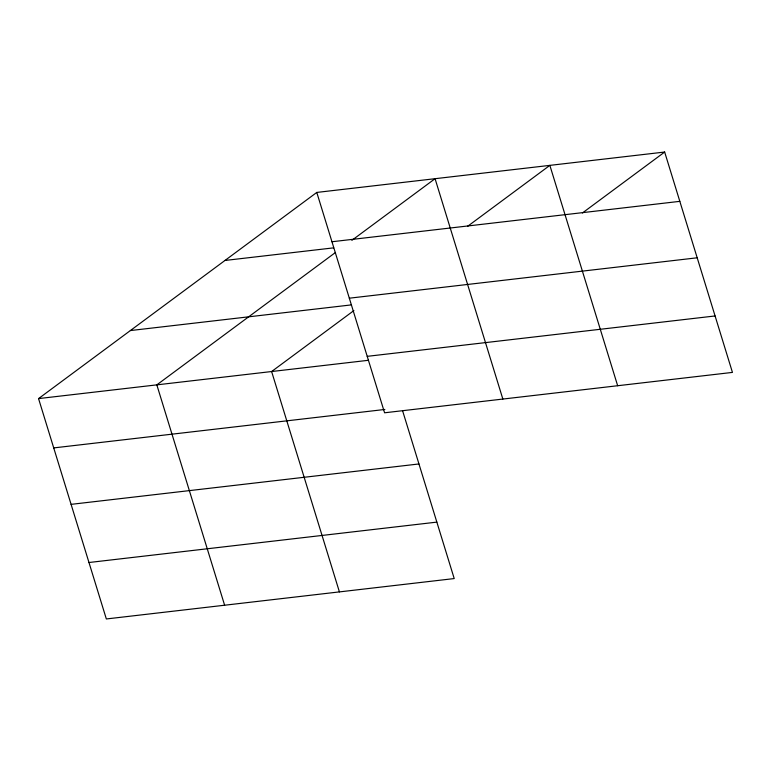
<?xml version="1.0" encoding="UTF-8"?>
<svg xmlns="http://www.w3.org/2000/svg" width="771" height="771" viewBox="0 0 771 771"><rect width="100%" height="100%" fill="white"/><g stroke="black" fill="none" stroke-linecap="round" stroke-linejoin="round"><path stroke-width="1.16" d="M402.635 410.904L454.215 578.568L106.34 618.959L38.55 398.597L316.785 192.432L664.66 152.041L732.45 372.403L384.584 412.793L316.785 192.432M335.52 252.454L156.821 384.864L224.621 605.225M351.855 240.359L435.066 178.699L502.856 399.06M353.879 310.588L271.623 371.535L339.413 591.897M467.602 226.317L549.858 165.37L617.658 385.731M582.404 212.989L664.66 152.041M331.954 241.747L679.829 201.347M224.968 260.463L333.689 247.848M349.321 298.194L697.196 257.793M130.366 330.566L351.48 304.882M367.218 356.347L715.083 315.956M38.55 398.597L368.48 360.288M53.719 447.912L384.845 409.459M71.086 504.359L418.952 463.959M88.973 562.512L436.849 522.121"/></g></svg>
